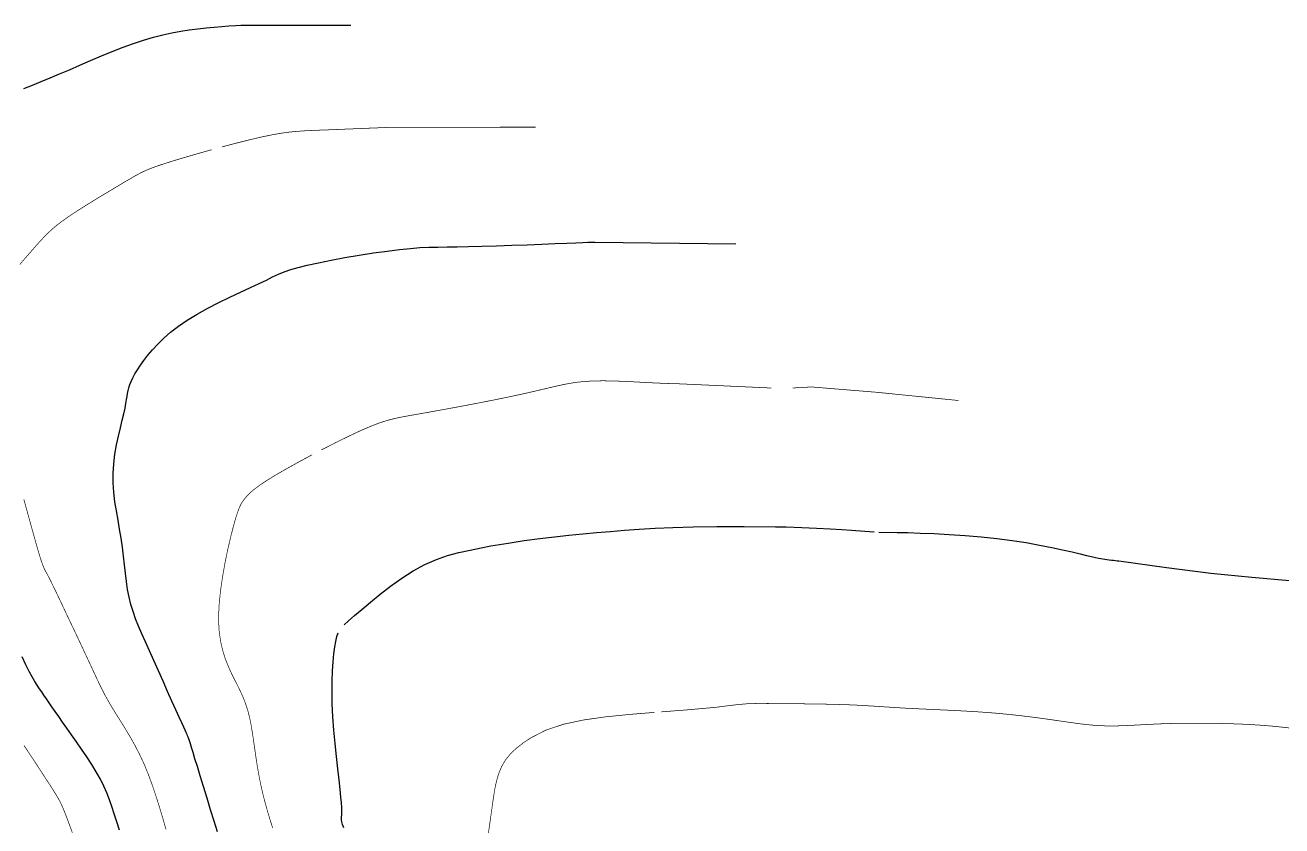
# Model space of a CAD drawing. Header units: millimetres. Extents: x 2235526 to 2245569, y 371981 to 382303.
# Drawn here: x 2243974.1 to 2244250.4, y 378841.7 to 379017.9 of the extents above; entities that cross this region are included whole.
import ezdxf

# ---------------------------------------------------------------- set-up
doc = ezdxf.new("R2010")
doc.units = ezdxf.units.MM
doc.linetypes.add('CONTI', pattern=[0])
for name, color, linetype, transparency in [('202', 10, 'CONTI', 0.7), ('203', 10, 'CONTI', 0.7), ('204', 10, 'CONTI', 0.7), ('205', 10, 'CONTI', 0.7), ('206', 10, 'CONTI', 0.7), ('207', 10, 'CONTI', 0.7), ('208', 10, 'CONTI', 0.7)]:
    doc.layers.add(name, color=color, linetype=linetype, transparency=transparency)

msp = doc.modelspace()

# ---------------------------------------------------------------- linework, layer by layer
at = {"layer": '202', "const_width": 0.15, "elevation": 202}
msp.add_lwpolyline([(2243984.46, 378840.23), (2243983.93, 378841.68), (2243983.45, 378842.97), (2243983.02, 378844.09), (2243982.65, 378845.04), (2243982.32, 378845.83), (2243982.01, 378846.52), (2243981.68, 378847.2), (2243981.27, 378847.93), (2243980.75, 378848.79), (2243980.08, 378849.86), (2243979.21, 378851.21), (2243978.12, 378852.89), (2243976.83, 378854.86), (2243975.39, 378857.05), (2243973.84, 378859.39)], dxfattribs=at)
at = {"layer": '203', "elevation": 203}
for points in [[(2243973.81, 379003.9), (2243975.71, 379004.66), (2243977.63, 379005.43), (2243979.6, 379006.24), (2243981.67, 379007.11), (2243983.85, 379008.05), (2243986.13, 379009.05), (2243988.48, 379010.07), (2243990.86, 379011.09), (2243993.25, 379012.08), (2243995.61, 379013), (2243997.91, 379013.84), (2244000.13, 379014.56), (2244002.27, 379015.18), (2244004.33, 379015.7), (2244006.33, 379016.14), (2244008.28, 379016.5), (2244010.18, 379016.8), (2244012.05, 379017.05), (2244013.88, 379017.25), (2244015.66, 379017.43), (2244017.34, 379017.57), (2244018.9, 379017.68), (2244020.31, 379017.76), (2244021.53, 379017.83), (2244045.67, 379017.86)], [(2243994.8, 378840.76), (2243994.22, 378842.64), (2243993.69, 378844.35), (2243993.17, 378845.95), (2243992.63, 378847.48), (2243992.05, 378848.96), (2243991.39, 378850.45), (2243990.62, 378851.98), (2243989.71, 378853.58), (2243988.71, 378855.22), (2243987.63, 378856.9), (2243986.51, 378858.56), (2243985.38, 378860.18), (2243984.29, 378861.74), (2243983.25, 378863.2), (2243982.31, 378864.54), (2243981.46, 378865.76), (2243980.69, 378866.88), (2243979.98, 378867.9), (2243979.34, 378868.82), (2243978.76, 378869.67), (2243978.22, 378870.45), (2243977.72, 378871.17), (2243977.23, 378871.89), (2243976.73, 378872.65), (2243976.21, 378873.5), (2243975.64, 378874.5), (2243975, 378875.69), (2243974.27, 378877.14), (2243973.43, 378878.87)]]:
    msp.add_lwpolyline(points, dxfattribs=at)
at = {"layer": '204', "const_width": 0.15, "elevation": 204}
for points in [[(2244017.38, 378991.07), (2244020.47, 378991.89), (2244023.42, 378992.63), (2244026.1, 378993.26)], [(2244026.1, 378993.26), (2244028.35, 378993.72), (2244030.32, 378994.07), (2244032.13, 378994.32), (2244033.86, 378994.49), (2244035.63, 378994.61), (2244037.51, 378994.7), (2244039.63, 378994.78), (2244042.03, 378994.87), (2244044.64, 378994.98), (2244047.34, 378995.09), (2244050.02, 378995.2), (2244052.56, 378995.3), (2244054.85, 378995.4), (2244086.3, 378995.41)], [(2244006.85, 378988.06), (2244009.29, 378988.79), (2244012.08, 378989.6), (2244015.1, 378990.45)], [(2243972.91, 378965.21), (2243974.21, 378966.73), (2243975.41, 378968.1), (2243976.47, 378969.31), (2243977.42, 378970.37), (2243978.31, 378971.32), (2243979.19, 378972.2), (2243980.1, 378973.04), (2243981.11, 378973.88), (2243982.25, 378974.75), (2243983.56, 378975.67), (2243985, 378976.64), (2243986.54, 378977.63), (2243988.11, 378978.61), (2243989.67, 378979.57), (2243991.17, 378980.48), (2243992.56, 378981.31), (2243993.8, 378982.05), (2243994.9, 378982.71), (2243995.87, 378983.3), (2243996.75, 378983.81), (2243997.54, 378984.27), (2243998.26, 378984.69), (2243998.95, 378985.06), (2243999.61, 378985.41), (2244000.32, 378985.76), (2244001.14, 378986.11), (2244002.13, 378986.5), (2244003.37, 378986.94), (2244004.92, 378987.45), (2244006.85, 378988.06)], [(2244005.05, 378840.96), (2244004.41, 378843.19), (2244003.7, 378845.56), (2244002.94, 378848.01), (2244002.11, 378850.48), (2244001.22, 378852.9), (2244000.27, 378855.24), (2243999.26, 378857.42), (2243998.2, 378859.46), (2243997.14, 378861.36), (2243996.08, 378863.13), (2243995.05, 378864.78), (2243994.08, 378866.32), (2243993.19, 378867.76), (2243992.4, 378869.11), (2243991.68, 378870.41), (2243991.01, 378871.71), (2243990.35, 378873.06), (2243989.67, 378874.48), (2243988.94, 378876.05), (2243988.14, 378877.78), (2243987.23, 378879.72), (2243986.26, 378881.81), (2243985.24, 378883.97), (2243984.22, 378886.12), (2243983.24, 378888.19), (2243982.33, 378890.11), (2243981.53, 378891.8), (2243980.86, 378893.21), (2243980.31, 378894.34), (2243979.87, 378895.25), (2243979.52, 378895.97), (2243979.23, 378896.53), (2243979, 378896.98), (2243978.79, 378897.35), (2243978.6, 378897.68), (2243978.4, 378898.05), (2243978.18, 378898.53), (2243977.92, 378899.2), (2243977.59, 378900.14), (2243977.19, 378901.42), (2243976.69, 378903.12), (2243976.08, 378905.28), (2243975.38, 378907.82), (2243974.61, 378910.61), (2243973.8, 378913.52)]]:
    msp.add_lwpolyline(points, dxfattribs=at)
at = {"layer": '205', "elevation": 205}
msp.add_lwpolyline([(2244016.38, 378840.4), (2244015.65, 378842.75), (2244014.87, 378845.27), (2244014.08, 378847.84), (2244013.3, 378850.36), (2244012.58, 378852.71), (2244011.95, 378854.78), (2244011.42, 378856.49), (2244011, 378857.86), (2244010.67, 378858.93), (2244010.41, 378859.76), (2244010.21, 378860.39), (2244010.05, 378860.86), (2244009.93, 378861.23), (2244009.81, 378861.54), (2244009.68, 378861.85), (2244009.51, 378862.23), (2244009.28, 378862.74), (2244008.96, 378863.43), (2244008.52, 378864.38), (2244007.95, 378865.64), (2244007.22, 378867.25), (2244006.36, 378869.16), (2244005.41, 378871.27), (2244004.41, 378873.52), (2244003.38, 378875.81), (2244002.36, 378878.07), (2244001.4, 378880.22), (2244000.51, 378882.18), (2243999.71, 378883.99), (2243999, 378885.67), (2243998.36, 378887.28), (2243997.81, 378888.85), (2243997.33, 378890.42), (2243996.93, 378892.03), (2243996.61, 378893.72), (2243996.35, 378895.47), (2243996.12, 378897.29), (2243995.91, 378899.16), (2243995.7, 378901.07), (2243995.47, 378903.02), (2243995.19, 378904.99), (2243994.86, 378906.97), (2243994.51, 378908.98), (2243994.15, 378911), (2243993.83, 378913.03), (2243993.58, 378915.09), (2243993.43, 378917.16), (2243993.42, 378919.26), (2243993.56, 378921.38), (2243993.83, 378923.47), (2243994.19, 378925.52), (2243994.61, 378927.47), (2243995.04, 378929.29), (2243995.44, 378930.95), (2243995.79, 378932.39), (2243996.05, 378933.61), (2243996.24, 378934.62), (2243996.38, 378935.47), (2243996.48, 378936.2), (2243996.59, 378936.85), (2243996.71, 378937.47), (2243996.87, 378938.1), (2243997.1, 378938.77), (2243997.39, 378939.5), (2243997.77, 378940.29), (2243998.23, 378941.14), (2243998.78, 378942.05), (2243999.44, 378943.04), (2244000.19, 378944.1), (2244001.06, 378945.23), (2244002.07, 378946.43), (2244003.22, 378947.68), (2244004.55, 378948.97), (2244006.06, 378950.29), (2244007.79, 378951.63), (2244009.74, 378952.96), (2244011.92, 378954.28), (2244014.27, 378955.57), (2244016.7, 378956.82), (2244019.12, 378958), (2244021.46, 378959.11), (2244023.62, 378960.12), (2244025.53, 378961.02), (2244027.13, 378961.79), (2244028.5, 378962.46), (2244029.77, 378963.04), (2244031.05, 378963.57), (2244032.46, 378964.07), (2244034.1, 378964.56), (2244036.11, 378965.06), (2244038.56, 378965.6), (2244041.36, 378966.16), (2244044.39, 378966.71), (2244047.53, 378967.25), (2244050.66, 378967.74), (2244053.65, 378968.16), (2244056.38, 378968.5), (2244058.77, 378968.75), (2244060.89, 378968.91), (2244062.87, 378969), (2244064.81, 378969.05), (2244066.83, 378969.07), (2244069.06, 378969.1), (2244071.59, 378969.14), (2244074.52, 378969.21), (2244077.73, 378969.31), (2244081.09, 378969.43), (2244084.46, 378969.56), (2244087.68, 378969.69), (2244090.63, 378969.81), (2244093.16, 378969.92), (2244095.17, 378970), (2244096.68, 378970.05), (2244097.78, 378970.09), (2244098.54, 378970.11), (2244099.04, 378970.12), (2244099.34, 378970.12), (2244130.31, 378969.72)], dxfattribs=at)
at = {"layer": '206', "const_width": 0.15, "elevation": 206}
for points in [[(2244048.04, 378928.75), (2244050.19, 378929.67), (2244052.05, 378930.38), (2244053.75, 378930.92), (2244055.4, 378931.34), (2244057.15, 378931.71), (2244059.11, 378932.06), (2244061.42, 378932.46), (2244064.15, 378932.95), (2244067.23, 378933.51), (2244070.53, 378934.12), (2244073.92, 378934.77), (2244077.29, 378935.43), (2244080.5, 378936.09), (2244083.43, 378936.72), (2244085.99, 378937.3), (2244088.23, 378937.83), (2244090.22, 378938.3), (2244092.03, 378938.71), (2244093.76, 378939.05), (2244095.48, 378939.31), (2244097.25, 378939.49), (2244099.15, 378939.59), (2244101.14, 378939.62), (2244103.17, 378939.59), (2244105.2, 378939.52), (2244107.17, 378939.43), (2244109.03, 378939.33), (2244110.74, 378939.23), (2244112.25, 378939.16), (2244113.57, 378939.1), (2244114.71, 378939.05), (2244115.67, 378939.02), (2244116.48, 378939), (2244117.13, 378938.99), (2244138.16, 378938.03)], [(2244179.31, 378935.28), (2244161.23, 378937.1), (2244146.93, 378938.27), (2244145.93, 378938.21), (2244144.87, 378938.15), (2244143.81, 378938.09), (2244142.79, 378938.04)], [(2244039.24, 378924.43), (2244042.39, 378926.04), (2244045.37, 378927.5), (2244048.04, 378928.75)], [(2244028.82, 378918.69), (2244031.27, 378920.11), (2244034.1, 378921.69), (2244037.18, 378923.35)], [(2244028.51, 378841.26), (2244027.92, 378843.1), (2244027.37, 378844.95), (2244026.85, 378846.8), (2244026.37, 378848.68), (2244025.93, 378850.58), (2244025.54, 378852.51), (2244025.19, 378854.47), (2244024.88, 378856.44), (2244024.6, 378858.38), (2244024.33, 378860.28), (2244024.06, 378862.09), (2244023.78, 378863.8), (2244023.47, 378865.36), (2244023.13, 378866.76), (2244022.74, 378868.03), (2244022.32, 378869.22), (2244021.85, 378870.35), (2244021.33, 378871.49), (2244020.76, 378872.65), (2244020.13, 378873.89), (2244019.45, 378875.25), (2244018.77, 378876.75), (2244018.1, 378878.42), (2244017.52, 378880.29), (2244017.04, 378882.38), (2244016.72, 378884.72), (2244016.6, 378887.34), (2244016.72, 378890.25), (2244017.02, 378893.33), (2244017.48, 378896.49), (2244018.03, 378899.61), (2244018.64, 378902.56), (2244019.26, 378905.23), (2244019.84, 378907.5), (2244020.34, 378909.3), (2244020.78, 378910.66), (2244021.15, 378911.66), (2244021.48, 378912.39), (2244021.79, 378912.92), (2244022.08, 378913.33), (2244022.38, 378913.7), (2244022.7, 378914.1), (2244023.12, 378914.56), (2244023.68, 378915.11), (2244024.47, 378915.77), (2244025.54, 378916.57), (2244026.97, 378917.54), (2244028.82, 378918.69)]]:
    msp.add_lwpolyline(points, dxfattribs=at)
at = {"layer": '207'}
for points in [[(2244076.48, 378903.31), (2244080.25, 378903.93), (2244083.82, 378904.47), (2244087.22, 378904.92), (2244090.47, 378905.32), (2244093.62, 378905.66), (2244096.69, 378905.96), (2244099.72, 378906.24), (2244102.75, 378906.5), (2244105.82, 378906.74), (2244109.04, 378906.97), (2244112.56, 378907.18), (2244116.49, 378907.35), (2244120.98, 378907.48), (2244126.15, 378907.55), (2244132.14, 378907.56), (2244139.08, 378907.5)], [(2244214.5, 378900), (2244225, 378898.52), (2244234.75, 378897.34), (2244243.76, 378896.4), (2244252.06, 378895.67)]]:
    msp.add_lwpolyline(points, dxfattribs=at)
at = {"layer": '207', "elevation": 207}
for points in [[(2244139.08, 378907.5), (2244141.36, 378907.47), (2244144.83, 378907.37), (2244148.08, 378907.23), (2244151.04, 378907.07), (2244153.62, 378906.91), (2244155.76, 378906.76), (2244160.63, 378906.4), (2244160.71, 378906.4)], [(2244161.75, 378906.35), (2244165.83, 378906.28), (2244168.11, 378906.22), (2244170.85, 378906.13), (2244173.93, 378906), (2244177.26, 378905.82), (2244180.74, 378905.6), (2244184.26, 378905.31), (2244187.73, 378904.95), (2244191.05, 378904.51), (2244194.19, 378904.02), (2244197.11, 378903.5), (2244199.78, 378902.97), (2244202.18, 378902.45), (2244204.28, 378901.97), (2244206.04, 378901.56), (2244207.44, 378901.22), (2244208.55, 378900.96), (2244209.4, 378900.77), (2244210.06, 378900.62), (2244210.59, 378900.52), (2244211.04, 378900.43), (2244211.47, 378900.37), (2244211.92, 378900.3), (2244212.4, 378900.24), (2244212.88, 378900.18), (2244213.35, 378900.13), (2244213.79, 378900.08), (2244214.18, 378900.04), (2244214.5, 378900)], [(2244044.23, 378885.97), (2244045.2, 378886.85), (2244046.5, 378887.99), (2244048.09, 378889.35), (2244049.98, 378890.94), (2244052.12, 378892.67), (2244054.44, 378894.45), (2244056.89, 378896.19), (2244059.42, 378897.8), (2244061.97, 378899.19), (2244064.49, 378900.3), (2244066.97, 378901.17), (2244069.44, 378901.85), (2244071.89, 378902.4), (2244074.35, 378902.9), (2244076.48, 378903.31)], [(2244044.12, 378841.29), (2244043.84, 378842.01), (2244043.69, 378842.58), (2244043.63, 378843.03), (2244043.63, 378843.4), (2244043.67, 378843.74), (2244043.7, 378844.09), (2244043.72, 378844.5), (2244043.72, 378845.05), (2244043.69, 378845.78), (2244043.62, 378846.77), (2244043.5, 378848.07), (2244043.33, 378849.75), (2244043.1, 378851.84), (2244042.82, 378854.28), (2244042.53, 378856.98), (2244042.23, 378859.84), (2244041.97, 378862.79), (2244041.75, 378865.71), (2244041.61, 378868.54), (2244041.55, 378871.18), (2244041.58, 378873.62), (2244041.67, 378875.84), (2244041.81, 378877.83), (2244041.98, 378879.58), (2244042.18, 378881.08), (2244042.38, 378882.31), (2244042.6, 378883.37), (2244042.88, 378884.21)]]:
    msp.add_lwpolyline(points, dxfattribs=at)
at = {"layer": '208', "const_width": 0.15}
for points in [[(2244085.35, 378861.13), (2244088.63, 378862.81), (2244092.47, 378864.08), (2244096.86, 378865.02), (2244101.76, 378865.71), (2244107.15, 378866.25), (2244112.42, 378866.68)], [(2244113.97, 378866.8), (2244119.28, 378867.21), (2244125.97, 378867.8)]]:
    msp.add_lwpolyline(points, dxfattribs=at)
at = {"layer": '208', "const_width": 0.15, "elevation": 208}
for points in [[(2244252.33, 378863.22), (2244250.21, 378863.46), (2244248.14, 378863.67), (2244246.07, 378863.84), (2244243.96, 378863.98), (2244241.76, 378864.09), (2244239.44, 378864.18), (2244237.02, 378864.25), (2244234.55, 378864.29), (2244232.05, 378864.31), (2244229.58, 378864.3), (2244227.17, 378864.27), (2244224.86, 378864.21), (2244222.68, 378864.12), (2244220.63, 378864.02), (2244218.69, 378863.91), (2244216.86, 378863.82), (2244215.11, 378863.74), (2244213.43, 378863.7), (2244211.82, 378863.71), (2244210.26, 378863.77), (2244208.72, 378863.88), (2244207.19, 378864.03), (2244205.64, 378864.22), (2244204.05, 378864.44), (2244202.4, 378864.68), (2244200.67, 378864.93), (2244198.85, 378865.19), (2244196.92, 378865.46), (2244194.89, 378865.72), (2244192.75, 378865.98), (2244190.52, 378866.22), (2244188.18, 378866.45), (2244185.75, 378866.65), (2244183.22, 378866.83), (2244180.63, 378866.98), (2244178.02, 378867.12), (2244175.43, 378867.24), (2244172.91, 378867.36), (2244170.49, 378867.47), (2244168.22, 378867.58), (2244166.12, 378867.7), (2244164.16, 378867.83), (2244162.28, 378867.95), (2244160.45, 378868.07), (2244158.6, 378868.18), (2244156.7, 378868.29), (2244154.69, 378868.37), (2244152.55, 378868.44), (2244150.31, 378868.49), (2244148.04, 378868.53), (2244145.8, 378868.56), (2244143.66, 378868.59), (2244141.67, 378868.6), (2244139.91, 378868.62), (2244138.4, 378868.63), (2244137.13, 378868.64), (2244136.05, 378868.65), (2244135.11, 378868.65), (2244134.27, 378868.63), (2244133.48, 378868.61), (2244132.7, 378868.57), (2244131.88, 378868.5), (2244130.96, 378868.42), (2244129.9, 378868.3), (2244128.64, 378868.15), (2244127.14, 378867.96), (2244125.97, 378867.8)], [(2244080.76, 378857.55), (2244082.11, 378858.83), (2244083.67, 378860.03), (2244085.35, 378861.13)], [(2244075.92, 378839.98), (2244076.2, 378842.01), (2244076.49, 378844.05), (2244076.77, 378846.05), (2244077.04, 378847.95), (2244077.33, 378849.77), (2244077.69, 378851.49), (2244078.16, 378853.13), (2244078.8, 378854.69), (2244079.65, 378856.16), (2244080.76, 378857.55)]]:
    msp.add_lwpolyline(points, dxfattribs=at)

doc.saveas('drawing.dxf')
